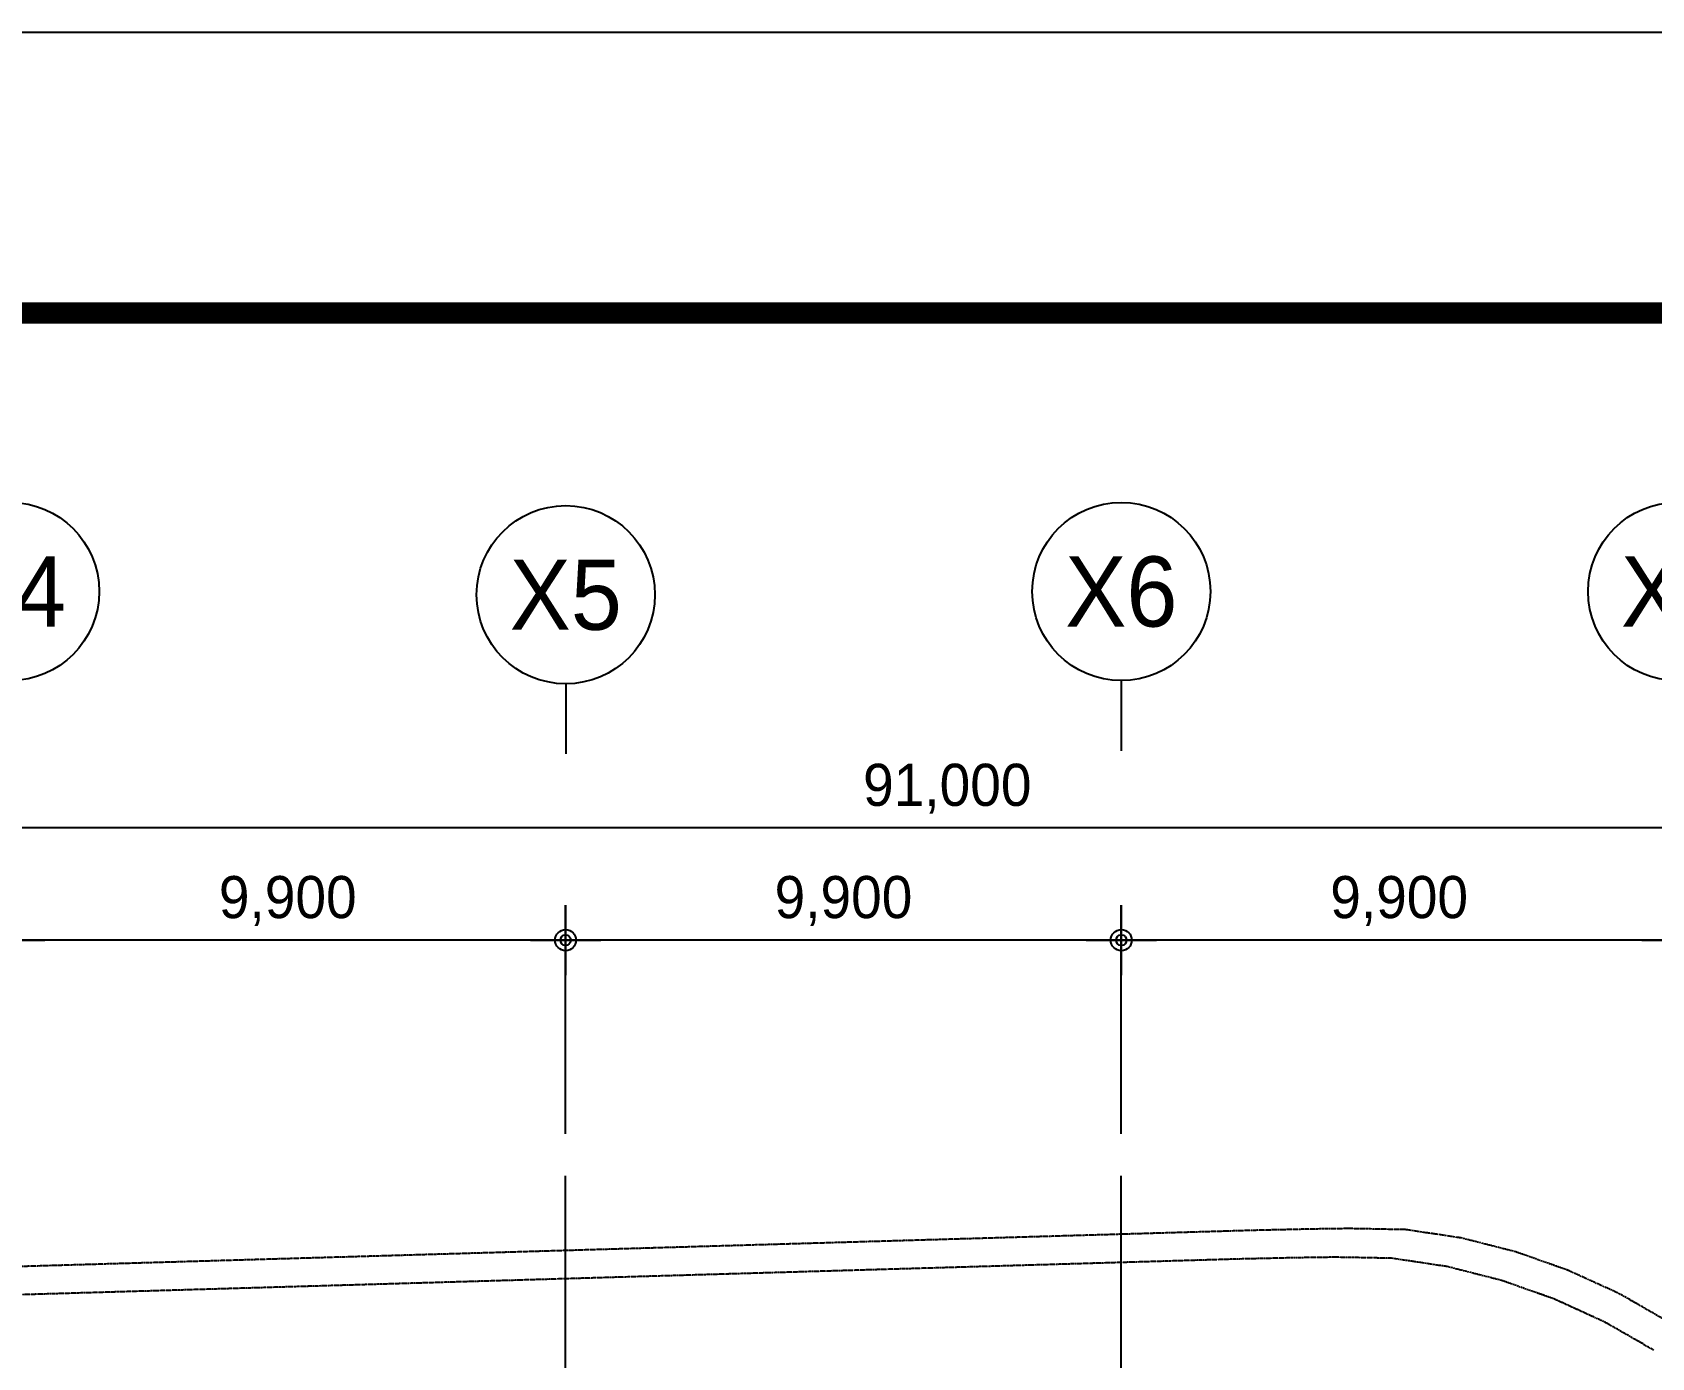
# Model space of a CAD drawing. Header units: metres. Extents: x 630750 to 860239, y 578133 to 726633.
# Drawn here: x 708704 to 737552, y 703021 to 726633 of the extents above; entities that cross this region are included whole.
import ezdxf
from ezdxf.enums import TextEntityAlignment as Align

# ---------------------------------------------------------------- set-up
doc = ezdxf.new("R2010")
doc.units = ezdxf.units.M
doc.linetypes.add('SITE$0$ACAD$0$DASHED', pattern=[19.05, 12.7, -6.35])
doc.linetypes.add('SITE$0$PROPERTY', pattern=[37.5, 25, -2.5, 2.5, -2.5, 2.5, -2.5])
doc.layers.get('Defpoints').update_dxf_attribs({"color": 8})
for name, color, linetype in [('001dmp-FORM', 7, 'Continuous'), ('A-DIM', 7, 'Continuous'), ('A-GRID-DIMS', 14, 'Continuous'), ('DIM', 7, 'Continuous'), ('HYUN', 7, 'Continuous'), ('SITE$0$C-PROP', 72, 'SITE$0$ACAD$0$DASHED')]:
    doc.layers.add(name, color=color, linetype=linetype)
doc.layers.add('A-CEN-1', color=1, linetype='Continuous', plot=False)
doc.styles.add('TEXT(돋음)', font='')
doc.styles.add('돋움', font='')
doc.styles.get('TEXT(돋음)').set_extended_font_data('Dotum')
doc.styles.get('돋움').set_extended_font_data('Dotum')
doc.dimstyles.new('DIM250', dxfattribs={"dimscale": 250, "dimtxt": 3, "dimasz": 1, "dimexe": 2, "dimexo": 3, "dimgap": 1, "dimtad": 1, "dimdec": 0, "dimzin": 0, "dimdsep": 46, "dimlunit": 6, "dimtxsty": 'TEXT(돋음)', "dimblk": 'Z_DOT', "dimcen": 2.5, "dimdle": 2, "dimclrd": 256, "dimclre": 256, "dimclrt": 3, "dimadec": 0, "dimazin": 0, "dimtfac": 1, "dimtdec": 0, "dimtix": 1, "dimtmove": 2, "dimatfit": 3, "dimldrblk": 'Z_DOT', "dimfxl": 1, "dimtolj": 1, "dimtzin": 0, "dimarcsym": 0})

# ---------------------------------------------------------------- blocks, each defined once
blk = doc.blocks.new('중간 단면 대지')
at = {"layer": 'SITE$0$C-PROP', "color": 9, "linetype": 'SITE$0$PROPERTY'}
blk.add_lwpolyline([(948094, 420436), (947232, 420933), (946314, 421351), (945380, 421681), (944410, 421928), (943419, 422076), (942410, 422095), (941695, 422085), (940684, 422062), (884579, 420417)], dxfattribs=at)
blk = doc.blocks.new('Z_DOT')
at = {"layer": 'DIM', "color": 7}
for p, q in [((0, -2.5), (0, 2.5)), ((-2.5, 0), (2.5, 0))]:
    blk.add_line(p, q, dxfattribs=at)
for radius in [0.75, 0.375]:
    blk.add_circle((0, 0), radius, dxfattribs=at)
blk = doc.blocks.new('*D71')
at = {"layer": 'A-DIM', "lineweight": -2, "transparency": 16777216}
for p, q in [((679504, 707009), (679504, 712959)), ((770504, 707009), (770504, 712959)), ((770254, 712459), (679754, 712459))]:
    blk.add_line(p, q, dxfattribs=at)
at = {"layer": 'Defpoints', "color": 0, "transparency": 16777216}
for p in [(679504, 712459), (679504, 706259), (770504, 706259)]:
    blk.add_point(p, dxfattribs=at)
at = {"layer": 'A-DIM', "lineweight": -2, "transparency": 16777216, "xscale": 250, "yscale": 250, "zscale": 250}
for p, rotation in [((679504, 712459), 179.9999997865566), ((770504, 712459), 359.9999997865566)]:
    blk.add_blockref('Z_DOT', p, dxfattribs=dict(at, rotation=rotation))
at = {"layer": 'A-DIM', "color": 3, "transparency": 16777216, "insert": (725004, 713157), "char_height": 750, "attachment_point": 5, "rotation": 360, "style": 'TEXT(돋음)'}
blk.add_mtext('\\A1;91,000', dxfattribs=at)
blk = doc.blocks.new('*D72')
at = {"layer": 'A-DIM', "lineweight": -2, "transparency": 16777216}
for p, q in [((698404, 707009), (698404, 710959)), ((708304, 707009), (708304, 710959)), ((708054, 710459), (698654, 710459))]:
    blk.add_line(p, q, dxfattribs=at)
at = {"layer": 'Defpoints', "color": 0, "transparency": 16777216}
for p in [(698404, 710459), (698404, 706259), (708304, 706259)]:
    blk.add_point(p, dxfattribs=at)
at = {"layer": 'A-DIM', "lineweight": -2, "transparency": 16777216, "xscale": 250, "yscale": 250, "zscale": 250}
for p, rotation in [((698404, 710459), 179.9999997865566), ((708304, 710459), 359.9999997865566)]:
    blk.add_blockref('Z_DOT', p, dxfattribs=dict(at, rotation=rotation))
at = {"layer": 'A-DIM', "color": 3, "transparency": 16777216, "insert": (703354, 711157), "char_height": 750, "attachment_point": 5, "rotation": 360, "style": 'TEXT(돋음)'}
blk.add_mtext('\\A1;9,900', dxfattribs=at)
blk = doc.blocks.new('*D73')
at = {"layer": 'A-DIM', "lineweight": -2, "transparency": 16777216}
for p, q in [((708304, 707009), (708304, 710959)), ((718204, 707009), (718204, 710959)), ((717954, 710459), (708554, 710459))]:
    blk.add_line(p, q, dxfattribs=at)
at = {"layer": 'Defpoints', "color": 0, "transparency": 16777216}
for p in [(708304, 710459), (708304, 706259), (718204, 706259)]:
    blk.add_point(p, dxfattribs=at)
at = {"layer": 'A-DIM', "lineweight": -2, "transparency": 16777216, "xscale": 250, "yscale": 250, "zscale": 250}
for p, rotation in [((708304, 710459), 179.9999997865566), ((718204, 710459), 359.9999997865566)]:
    blk.add_blockref('Z_DOT', p, dxfattribs=dict(at, rotation=rotation))
at = {"layer": 'A-DIM', "color": 3, "transparency": 16777216, "insert": (713254, 711157), "char_height": 750, "attachment_point": 5, "rotation": 360, "style": 'TEXT(돋음)'}
blk.add_mtext('\\A1;9,900', dxfattribs=at)
blk = doc.blocks.new('*D74')
at = {"layer": 'A-DIM', "lineweight": -2, "transparency": 16777216}
for p, q in [((718204, 707009), (718204, 710959)), ((728104, 707009), (728104, 710959)), ((727854, 710459), (718454, 710459))]:
    blk.add_line(p, q, dxfattribs=at)
at = {"layer": 'Defpoints', "color": 0, "transparency": 16777216}
for p in [(718204, 710459), (718204, 706259), (728104, 706259)]:
    blk.add_point(p, dxfattribs=at)
at = {"layer": 'A-DIM', "lineweight": -2, "transparency": 16777216, "xscale": 250, "yscale": 250, "zscale": 250}
for p, rotation in [((718204, 710459), 179.9999997865566), ((728104, 710459), 359.9999997865566)]:
    blk.add_blockref('Z_DOT', p, dxfattribs=dict(at, rotation=rotation))
at = {"layer": 'A-DIM', "color": 3, "transparency": 16777216, "insert": (723154, 711157), "char_height": 750, "attachment_point": 5, "rotation": 360, "style": 'TEXT(돋음)'}
blk.add_mtext('\\A1;9,900', dxfattribs=at)
blk = doc.blocks.new('*D75')
at = {"layer": 'A-DIM', "lineweight": -2, "transparency": 16777216}
for p, q in [((728104, 707009), (728104, 710959)), ((738004, 707009), (738004, 710959)), ((737754, 710459), (728354, 710459))]:
    blk.add_line(p, q, dxfattribs=at)
at = {"layer": 'Defpoints', "color": 0, "transparency": 16777216}
for p in [(728104, 710459), (728104, 706259), (738004, 706259)]:
    blk.add_point(p, dxfattribs=at)
at = {"layer": 'A-DIM', "lineweight": -2, "transparency": 16777216, "xscale": 250, "yscale": 250, "zscale": 250}
for p, rotation in [((728104, 710459), 179.9999997865566), ((738004, 710459), 359.9999997865566)]:
    blk.add_blockref('Z_DOT', p, dxfattribs=dict(at, rotation=rotation))
at = {"layer": 'A-DIM', "color": 3, "transparency": 16777216, "insert": (733054, 711157), "char_height": 750, "attachment_point": 5, "rotation": 360, "style": 'TEXT(돋음)'}
blk.add_mtext('\\A1;9,900', dxfattribs=at)
blk = doc.blocks.new('*D76')
at = {"layer": 'A-DIM', "lineweight": -2, "transparency": 16777216}
for p, q in [((738004, 707009), (738004, 710959)), ((747904, 707009), (747904, 710959)), ((747654, 710459), (738254, 710459))]:
    blk.add_line(p, q, dxfattribs=at)
at = {"layer": 'Defpoints', "color": 0, "transparency": 16777216}
for p in [(738004, 710459), (738004, 706259), (747904, 706259)]:
    blk.add_point(p, dxfattribs=at)
at = {"layer": 'A-DIM', "lineweight": -2, "transparency": 16777216, "xscale": 250, "yscale": 250, "zscale": 250}
for p, rotation in [((738004, 710459), 179.9999997865566), ((747904, 710459), 359.9999997865566)]:
    blk.add_blockref('Z_DOT', p, dxfattribs=dict(at, rotation=rotation))
at = {"layer": 'A-DIM', "color": 3, "transparency": 16777216, "insert": (742954, 711157), "char_height": 750, "attachment_point": 5, "rotation": 360, "style": 'TEXT(돋음)'}
blk.add_mtext('\\A1;9,900', dxfattribs=at)
blk = doc.blocks.new('*U32')
blk.add_line((0, 5), (0, 0))
blk.add_circle((0, 11.35), 6.35)
at = {"color": 3, "style": '돋움'}
blk.add_attdef('NO', text='', height=5, dxfattribs=at).set_placement((0, 11.35), align=Align.MIDDLE_CENTER)
blk = doc.blocks.new('xref-sheet(건축)')
at = {"layer": '001dmp-FORM', "color": 30}
blk.add_lwpolyline([(8410, 5940), (0, 5940), (0, 0), (8410, 0)], close=True, dxfattribs=at)
at = {"layer": '001dmp-FORM', "const_width": 15}
blk.add_lwpolyline([(300, 200), (300, 5740), (8210, 5740), (8210, 200)], close=True, dxfattribs=at)

msp = doc.modelspace()

# ---------------------------------------------------------------- linework, layer by layer
at = {"layer": 'A-CEN-1', "linetype": 'Continuous', "ltscale": 0.1}
for p, q in [((718204.4, 656842.8, 0), (718204.4, 706258.8, 0)), ((728104.4, 656842.8, 0), (728104.4, 706258.8, 0))]:
    msp.add_line(p, q, dxfattribs=at)
at = {"layer": 'SITE$0$C-PROP', "color": 9, "linetype": 'SITE$0$PROPERTY'}
msp.add_lwpolyline([(737593.7, 703151.8), (736731.5, 703647.8), (735814.2, 704066.6), (734879.9, 704396.5), (733909.6, 704643.3), (732919.3, 704791.6), (731909.9, 704809.8), (731195.3, 704799.9), (730183.6, 704777), (674079.2, 703132.5)], dxfattribs=at)

# ---------------------------------------------------------------- block references
at = {"xscale": 24.9999912600033, "yscale": 24.99999123637099, "zscale": 24.99999123690949}
msp.add_blockref('xref-sheet(건축)', (630750, 578132.8), dxfattribs=at)
at = {"layer": 'A-GRID-DIMS', "xscale": 250, "yscale": 250, "zscale": 250}
for p, values in [((708306.4, 713833.8, 0), {'NO': 'X4'}), ((718206.4, 713776.6, 0), {'NO': 'X5'}), ((728104.4, 713833.8, 0), {'NO': 'X6'}), ((738006.4, 713833.8, 0), {'NO': 'X7'})]:
    msp.add_blockref('*U32', p, dxfattribs=at).add_auto_attribs(values)
at = {"layer": 'HYUN'}
msp.add_blockref('중간 단면 대지', (-210250, 283225.3, 0), dxfattribs=at)

# ---------------------------------------------------------------- dimensions: what is measured, and where the dimension line sits
at = {"layer": 'A-DIM'}
for base, p1, p2, picture, middle in [((679504.4, 712458.8, 0), (770504.4, 706258.8, 0), (679504.4, 706258.8, 0), '*D71', (725004.4, 713156.6, 0)), ((698404.4, 710458.8, 0), (708304.4, 706258.8, 0), (698404.4, 706258.8, 0), '*D72', (703354.4, 711156.6, 0)), ((708304.4, 710458.8, 0), (718204.4, 706258.8, 0), (708304.4, 706258.8, 0), '*D73', (713254.4, 711156.6, 0)), ((718204.4, 710458.8, 0), (728104.4, 706258.8, 0), (718204.4, 706258.8, 0), '*D74', (723154.4, 711156.6, 0)), ((728104.4, 710458.8, 0), (738004.4, 706258.8, 0), (728104.4, 706258.8, 0), '*D75', (733054.4, 711156.6, 0)), ((738004.4, 710458.8, 0), (747904.4, 706258.8, 0), (738004.4, 706258.8, 0), '*D76', (742954.4, 711156.6, 0))]:
    dim = msp.add_linear_dim(base=base, p1=p1, p2=p2, angle=180, dimstyle='DIM250', dxfattribs=at)
    dim.commit()
    dim.dimension.update_dxf_attribs({"geometry": picture, "text_midpoint": middle})

doc.saveas('drawing.dxf')
